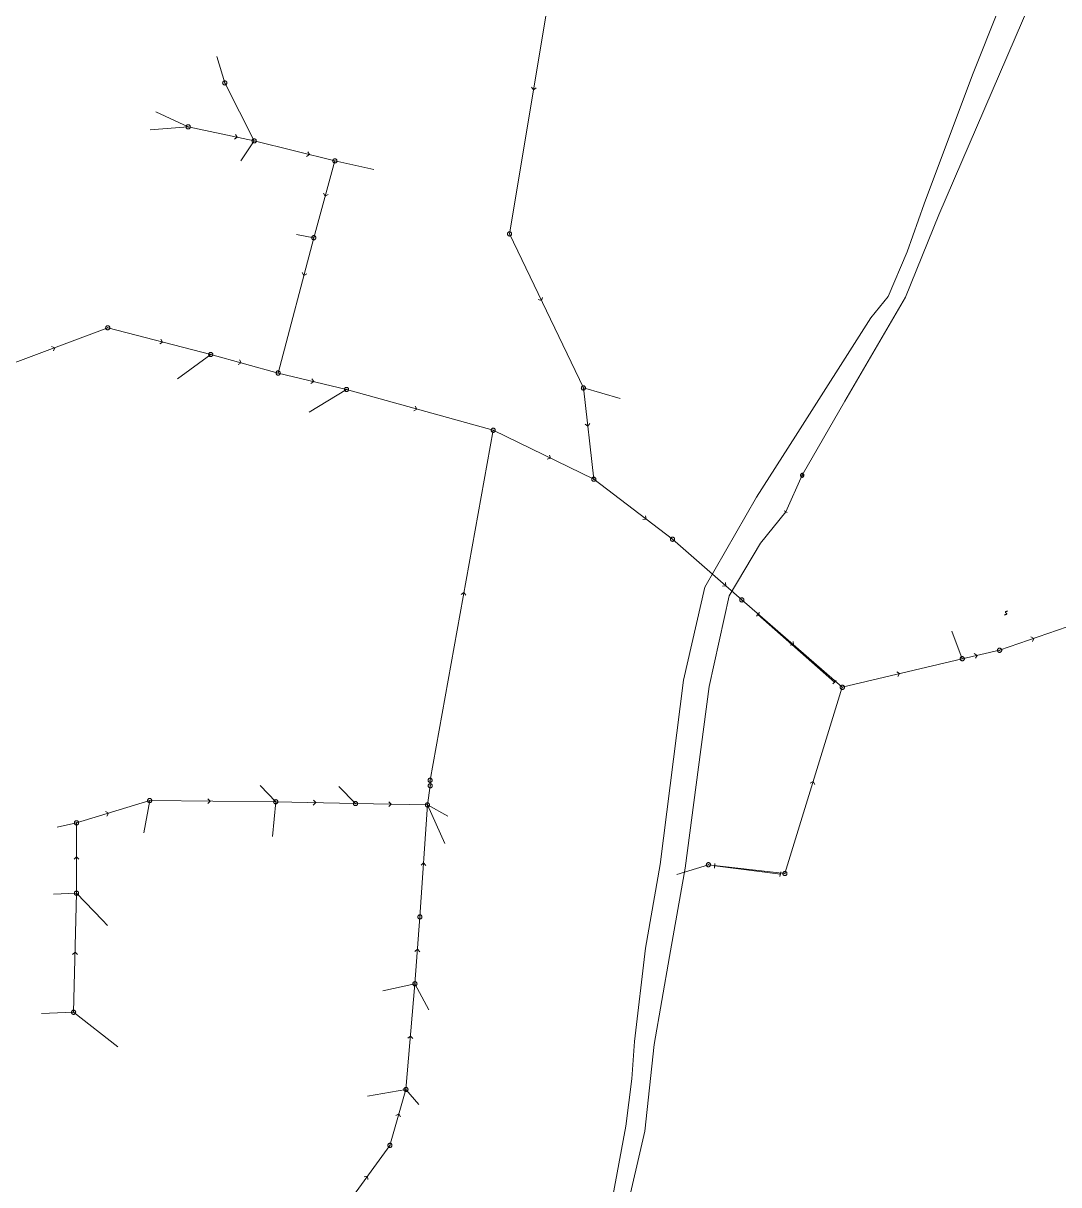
# Model space of a CAD drawing. Header units: metres. Extents: x 25504150 to 25508618, y 6694193 to 6702753.
# Drawn here: x 25507359.3 to 25507587.8, y 6700040.9 to 6700297.2 of the extents above; entities that cross this region are included whole.
import ezdxf

# ---------------------------------------------------------------- set-up
doc = ezdxf.new("R2010")
doc.units = ezdxf.units.M
for name, pattern in [('Paineviemariputket', [0]), ('Paineviemarivarusteet', [0]), ('Psewer_node', [0]), ('Sewer_node', [0]), ('Viemariputket', [0]), ('Viemarivarusteet', [0])]:
    doc.linetypes.add(name, pattern=pattern)
for name, color, linetype, lineweight in [('Paineviemariputket', 7, 'Paineviemariputket', 0), ('Paineviemarivarusteet', 7, 'Paineviemarivarusteet', 0), ('Psewer_node', 7, 'Psewer_node', 0), ('Sewer_node', 7, 'Sewer_node', 0), ('Viemariputket', 7, 'Viemariputket', 0), ('Viemarivarusteet', 7, 'Viemarivarusteet', 0)]:
    doc.layers.add(name, color=color, linetype=linetype, lineweight=lineweight)

msp = doc.modelspace()

# ---------------------------------------------------------------- linework, layer by layer
at = {"layer": 'Paineviemariputket', "color": 1, "linetype": 'Continuous', "lineweight": 15}
msp.add_line((25507531.18, 6700197.47), (25507527.52, 6700189.43), dxfattribs=at)
for points in [[(25507710.99, 6700550.56, 37.44), (25507703.02, 6700540.46, 0), (25507689.77, 6700523.68, 0), (25507649.08, 6700466.52, 0), (25507625.22, 6700426.41, 0), (25507619.15, 6700400.33, 0), (25507606.24, 6700365.66, 0), (25507590.1, 6700334.23, 0), (25507580.82, 6700316.13, 0), (25507568.72, 6700285.81, 0), (25507558.11, 6700257.34, 0), (25507554.32, 6700246.77, 0), (25507550.17, 6700236.91, 0), (25507548.26, 6700234.57, 0), (25507546.34, 6700232.23, 0), (25507529.71, 6700206.07, 40.26)], [(25507586.48, 6700313.35, 0), (25507561.35, 6700254.96, 0), (25507553.95, 6700236.76, 0), (25507540.56, 6700213.8, 0), (25507531.18, 6700197.47, 0)], [(25507395.06, 6699953.69, 52.27), (25507414.95, 6699960.71, 0), (25507433.3, 6699968.37, 0), (25507449.44, 6699976.45, 0.32), (25507462.05, 6699988.36, 0.32), (25507479.06, 6700010.3, 0), (25507483.36, 6700019.2, 0), (25507488.78, 6700035.26, 0), (25507492.28, 6700053.85, 0), (25507493.59, 6700064.34, 0), (25507494.17, 6700072.51, 0), (25507496.57, 6700093.15, 0), (25507499.8, 6700111.58, 0), (25507504.94, 6700152.3, 0), (25507509.7, 6700172.82, 0), (25507521.06, 6700192.64, 0), (25507529.71, 6700206.07, 40.26)], [(25507395.58, 6699950.65, 47.49), (25507415.58, 6699957.96, 0), (25507434.49, 6699965.93, 0), (25507450.59, 6699973.75, 0), (25507463.98, 6699986.32, 50.5), (25507463.98, 6699986.32, 0), (25507481.38, 6700008.44, 0), (25507486.55, 6700017.69, 0), (25507492.14, 6700034.26, 0), (25507496.47, 6700052.74, 0), (25507498.53, 6700071.91, 0), (25507501.91, 6700091.27, 0), (25507505.33, 6700110.82, 0), (25507508.29, 6700133.05, 0), (25507510.62, 6700150.89, 0), (25507515.07, 6700170.86, 0), (25507522, 6700182.51, 0), (25507527.52, 6700189.43, 0)]]:
    msp.add_polyline3d(points, dxfattribs=at)
at = {"layer": 'Paineviemarivarusteet', "color": 1}
msp.add_point((25507527.52, 6700189.43), dxfattribs=at)
at = {"layer": 'Psewer_node', "color": 18, "linetype": 'Continuous', "true_color": 0x4c0000}
msp.add_line((25507527.2, 6700189.62), (25507527.84, 6700189.25), dxfattribs=at)
at = {"layer": 'Sewer_node', "color": 46, "linetype": 'Continuous', "true_color": 0x7f5f00}
for p, q in [((25507521.73, 6700167.17, 40.35), (25507521.05, 6700166.41, 40.35)), ((25507538.68, 6700152.17, 40.15), (25507537.95, 6700151.46, 40.15)), ((25507511.92, 6700111.82, 41.02), (25507511.78, 6700110.81, 41.02)), ((25507526.44, 6700109.97, 40.49), (25507526.26, 6700108.97, 40.49))]:
    msp.add_line(p, q, dxfattribs=at)
at = {"layer": 'Sewer_node', "color": 46, "linetype": 'Continuous', "true_color": 0x7f5f00, "flags": 128}
for points, elevation in [([(25507404.18, 6700284.04), (25507404.17, 6700284.11), (25507404.16, 6700284.18), (25507404.13, 6700284.25), (25507404.09, 6700284.31), (25507404.05, 6700284.37), (25507403.99, 6700284.41), (25507403.93, 6700284.45), (25507403.86, 6700284.48), (25507403.79, 6700284.49), (25507403.72, 6700284.5), (25507403.65, 6700284.49), (25507403.58, 6700284.48), (25507403.51, 6700284.45), (25507403.45, 6700284.41), (25507403.39, 6700284.37), (25507403.35, 6700284.31), (25507403.31, 6700284.25), (25507403.28, 6700284.18), (25507403.27, 6700284.11), (25507403.26, 6700284.04), (25507403.27, 6700283.97), (25507403.28, 6700283.9), (25507403.31, 6700283.83), (25507403.35, 6700283.77), (25507403.39, 6700283.71), (25507403.45, 6700283.67), (25507403.51, 6700283.63), (25507403.58, 6700283.6), (25507403.65, 6700283.59), (25507403.72, 6700283.58), (25507403.79, 6700283.59), (25507403.86, 6700283.6), (25507403.93, 6700283.63), (25507403.99, 6700283.67), (25507404.05, 6700283.71), (25507404.09, 6700283.77), (25507404.13, 6700283.83), (25507404.16, 6700283.9), (25507404.17, 6700283.97)], 49.59), ([(25507396.14, 6700274.35), (25507396.13, 6700274.42), (25507396.12, 6700274.5), (25507396.09, 6700274.56), (25507396.05, 6700274.63), (25507396, 6700274.68), (25507395.95, 6700274.73), (25507395.88, 6700274.77), (25507395.82, 6700274.8), (25507395.74, 6700274.81), (25507395.67, 6700274.82), (25507395.6, 6700274.81), (25507395.52, 6700274.8), (25507395.46, 6700274.77), (25507395.39, 6700274.73), (25507395.34, 6700274.68), (25507395.29, 6700274.63), (25507395.25, 6700274.56), (25507395.22, 6700274.5), (25507395.21, 6700274.42), (25507395.2, 6700274.35), (25507395.21, 6700274.28), (25507395.22, 6700274.2), (25507395.25, 6700274.14), (25507395.29, 6700274.07), (25507395.34, 6700274.02), (25507395.39, 6700273.97), (25507395.46, 6700273.93), (25507395.52, 6700273.9), (25507395.6, 6700273.89), (25507395.67, 6700273.88), (25507395.74, 6700273.89), (25507395.82, 6700273.9), (25507395.88, 6700273.93), (25507395.95, 6700273.97), (25507396, 6700274.02), (25507396.05, 6700274.07), (25507396.09, 6700274.14), (25507396.12, 6700274.2), (25507396.13, 6700274.28)], 49.34), ([(25507410.68, 6700271.25), (25507410.67, 6700271.32), (25507410.66, 6700271.39), (25507410.63, 6700271.46), (25507410.59, 6700271.52), (25507410.55, 6700271.58), (25507410.49, 6700271.62), (25507410.43, 6700271.66), (25507410.36, 6700271.69), (25507410.29, 6700271.7), (25507410.22, 6700271.71), (25507410.15, 6700271.7), (25507410.08, 6700271.69), (25507410.01, 6700271.66), (25507409.95, 6700271.62), (25507409.89, 6700271.58), (25507409.85, 6700271.52), (25507409.81, 6700271.46), (25507409.78, 6700271.39), (25507409.77, 6700271.32), (25507409.76, 6700271.25), (25507409.77, 6700271.18), (25507409.78, 6700271.11), (25507409.81, 6700271.04), (25507409.85, 6700270.98), (25507409.89, 6700270.92), (25507409.95, 6700270.88), (25507410.01, 6700270.84), (25507410.08, 6700270.81), (25507410.15, 6700270.8), (25507410.22, 6700270.79), (25507410.29, 6700270.8), (25507410.36, 6700270.81), (25507410.43, 6700270.84), (25507410.49, 6700270.88), (25507410.55, 6700270.92), (25507410.59, 6700270.98), (25507410.63, 6700271.04), (25507410.66, 6700271.11), (25507410.67, 6700271.18)], 49.11), ([(25507428.49, 6700266.84), (25507428.48, 6700266.91), (25507428.47, 6700266.98), (25507428.44, 6700267.05), (25507428.4, 6700267.11), (25507428.36, 6700267.17), (25507428.3, 6700267.21), (25507428.24, 6700267.25), (25507428.17, 6700267.28), (25507428.1, 6700267.29), (25507428.03, 6700267.3), (25507427.96, 6700267.29), (25507427.89, 6700267.28), (25507427.82, 6700267.25), (25507427.76, 6700267.21), (25507427.7, 6700267.17), (25507427.66, 6700267.11), (25507427.62, 6700267.05), (25507427.59, 6700266.98), (25507427.58, 6700266.91), (25507427.57, 6700266.84), (25507427.58, 6700266.77), (25507427.59, 6700266.7), (25507427.62, 6700266.63), (25507427.66, 6700266.57), (25507427.7, 6700266.51), (25507427.76, 6700266.47), (25507427.82, 6700266.43), (25507427.89, 6700266.4), (25507427.96, 6700266.39), (25507428.03, 6700266.38), (25507428.1, 6700266.39), (25507428.17, 6700266.4), (25507428.24, 6700266.43), (25507428.3, 6700266.47), (25507428.36, 6700266.51), (25507428.4, 6700266.57), (25507428.44, 6700266.63), (25507428.47, 6700266.7), (25507428.48, 6700266.77)], 48.89), ([(25507467.04, 6700250.72), (25507467.03, 6700250.79), (25507467.02, 6700250.86), (25507466.99, 6700250.93), (25507466.95, 6700250.99), (25507466.91, 6700251.05), (25507466.85, 6700251.09), (25507466.79, 6700251.13), (25507466.72, 6700251.16), (25507466.65, 6700251.17), (25507466.58, 6700251.18), (25507466.51, 6700251.17), (25507466.44, 6700251.16), (25507466.37, 6700251.13), (25507466.31, 6700251.09), (25507466.25, 6700251.05), (25507466.21, 6700250.99), (25507466.17, 6700250.93), (25507466.14, 6700250.86), (25507466.13, 6700250.79), (25507466.12, 6700250.72), (25507466.13, 6700250.65), (25507466.14, 6700250.58), (25507466.17, 6700250.51), (25507466.21, 6700250.45), (25507466.25, 6700250.39), (25507466.31, 6700250.35), (25507466.37, 6700250.31), (25507466.44, 6700250.28), (25507466.51, 6700250.27), (25507466.58, 6700250.26), (25507466.65, 6700250.27), (25507466.72, 6700250.28), (25507466.79, 6700250.31), (25507466.85, 6700250.35), (25507466.91, 6700250.39), (25507466.95, 6700250.45), (25507466.99, 6700250.51), (25507467.02, 6700250.58), (25507467.03, 6700250.65)], 100), ([(25507423.84, 6700249.89), (25507423.83, 6700249.96), (25507423.82, 6700250.03), (25507423.79, 6700250.1), (25507423.75, 6700250.16), (25507423.71, 6700250.22), (25507423.65, 6700250.26), (25507423.59, 6700250.3), (25507423.52, 6700250.33), (25507423.45, 6700250.34), (25507423.38, 6700250.35), (25507423.31, 6700250.34), (25507423.24, 6700250.33), (25507423.17, 6700250.3), (25507423.11, 6700250.26), (25507423.05, 6700250.22), (25507423.01, 6700250.16), (25507422.97, 6700250.1), (25507422.94, 6700250.03), (25507422.93, 6700249.96), (25507422.92, 6700249.89), (25507422.93, 6700249.82), (25507422.94, 6700249.75), (25507422.97, 6700249.68), (25507423.01, 6700249.62), (25507423.05, 6700249.56), (25507423.11, 6700249.52), (25507423.17, 6700249.48), (25507423.24, 6700249.45), (25507423.31, 6700249.44), (25507423.38, 6700249.43), (25507423.45, 6700249.44), (25507423.52, 6700249.45), (25507423.59, 6700249.48), (25507423.65, 6700249.52), (25507423.71, 6700249.56), (25507423.75, 6700249.62), (25507423.79, 6700249.68), (25507423.82, 6700249.75), (25507423.83, 6700249.82)], 48.56), ([(25507378.36, 6700230.01), (25507378.35, 6700230.08), (25507378.34, 6700230.15), (25507378.31, 6700230.22), (25507378.27, 6700230.28), (25507378.23, 6700230.34), (25507378.17, 6700230.38), (25507378.11, 6700230.42), (25507378.04, 6700230.45), (25507377.97, 6700230.46), (25507377.9, 6700230.47), (25507377.83, 6700230.46), (25507377.76, 6700230.45), (25507377.69, 6700230.42), (25507377.63, 6700230.38), (25507377.57, 6700230.34), (25507377.53, 6700230.28), (25507377.49, 6700230.22), (25507377.46, 6700230.15), (25507377.45, 6700230.08), (25507377.44, 6700230.01), (25507377.45, 6700229.94), (25507377.46, 6700229.87), (25507377.49, 6700229.8), (25507377.53, 6700229.74), (25507377.57, 6700229.68), (25507377.63, 6700229.64), (25507377.69, 6700229.6), (25507377.76, 6700229.57), (25507377.83, 6700229.56), (25507377.9, 6700229.55), (25507377.97, 6700229.56), (25507378.04, 6700229.57), (25507378.11, 6700229.6), (25507378.17, 6700229.64), (25507378.23, 6700229.68), (25507378.27, 6700229.74), (25507378.31, 6700229.8), (25507378.34, 6700229.87), (25507378.35, 6700229.94)], 100), ([(25507401.09, 6700224.12), (25507401.08, 6700224.19), (25507401.07, 6700224.26), (25507401.04, 6700224.33), (25507401, 6700224.39), (25507400.96, 6700224.45), (25507400.9, 6700224.49), (25507400.84, 6700224.53), (25507400.77, 6700224.56), (25507400.7, 6700224.57), (25507400.63, 6700224.58), (25507400.56, 6700224.57), (25507400.49, 6700224.56), (25507400.42, 6700224.53), (25507400.36, 6700224.49), (25507400.3, 6700224.45), (25507400.26, 6700224.39), (25507400.22, 6700224.33), (25507400.19, 6700224.26), (25507400.18, 6700224.19), (25507400.17, 6700224.12), (25507400.18, 6700224.05), (25507400.19, 6700223.98), (25507400.22, 6700223.91), (25507400.26, 6700223.85), (25507400.3, 6700223.79), (25507400.36, 6700223.75), (25507400.42, 6700223.71), (25507400.49, 6700223.68), (25507400.56, 6700223.67), (25507400.63, 6700223.66), (25507400.7, 6700223.67), (25507400.77, 6700223.68), (25507400.84, 6700223.71), (25507400.9, 6700223.75), (25507400.96, 6700223.79), (25507401, 6700223.85), (25507401.04, 6700223.91), (25507401.07, 6700223.98), (25507401.08, 6700224.05)], 100), ([(25507415.98, 6700220.03), (25507415.97, 6700220.1), (25507415.96, 6700220.18), (25507415.93, 6700220.24), (25507415.89, 6700220.31), (25507415.84, 6700220.36), (25507415.79, 6700220.41), (25507415.72, 6700220.45), (25507415.66, 6700220.48), (25507415.58, 6700220.49), (25507415.51, 6700220.5), (25507415.44, 6700220.49), (25507415.36, 6700220.48), (25507415.3, 6700220.45), (25507415.23, 6700220.41), (25507415.18, 6700220.36), (25507415.13, 6700220.31), (25507415.09, 6700220.24), (25507415.06, 6700220.18), (25507415.05, 6700220.1), (25507415.04, 6700220.03), (25507415.05, 6700219.96), (25507415.06, 6700219.88), (25507415.09, 6700219.82), (25507415.13, 6700219.75), (25507415.18, 6700219.7), (25507415.23, 6700219.65), (25507415.3, 6700219.61), (25507415.36, 6700219.58), (25507415.44, 6700219.57), (25507415.51, 6700219.56), (25507415.58, 6700219.57), (25507415.66, 6700219.58), (25507415.72, 6700219.61), (25507415.79, 6700219.65), (25507415.84, 6700219.7), (25507415.89, 6700219.75), (25507415.93, 6700219.82), (25507415.96, 6700219.88), (25507415.97, 6700219.96)], 100), ([(25507431.07, 6700216.41), (25507431.06, 6700216.48), (25507431.05, 6700216.55), (25507431.02, 6700216.62), (25507430.98, 6700216.68), (25507430.94, 6700216.74), (25507430.88, 6700216.78), (25507430.82, 6700216.82), (25507430.75, 6700216.85), (25507430.68, 6700216.86), (25507430.61, 6700216.87), (25507430.54, 6700216.86), (25507430.47, 6700216.85), (25507430.4, 6700216.82), (25507430.34, 6700216.78), (25507430.28, 6700216.74), (25507430.24, 6700216.68), (25507430.2, 6700216.62), (25507430.17, 6700216.55), (25507430.16, 6700216.48), (25507430.15, 6700216.41), (25507430.16, 6700216.34), (25507430.17, 6700216.27), (25507430.2, 6700216.2), (25507430.24, 6700216.14), (25507430.28, 6700216.08), (25507430.34, 6700216.04), (25507430.4, 6700216), (25507430.47, 6700215.97), (25507430.54, 6700215.96), (25507430.61, 6700215.95), (25507430.68, 6700215.96), (25507430.75, 6700215.97), (25507430.82, 6700216), (25507430.88, 6700216.04), (25507430.94, 6700216.08), (25507430.98, 6700216.14), (25507431.02, 6700216.2), (25507431.05, 6700216.27), (25507431.06, 6700216.34)], 100), ([(25507483.34, 6700216.73), (25507483.33, 6700216.8), (25507483.32, 6700216.87), (25507483.29, 6700216.94), (25507483.25, 6700217), (25507483.21, 6700217.06), (25507483.15, 6700217.1), (25507483.09, 6700217.14), (25507483.02, 6700217.17), (25507482.95, 6700217.18), (25507482.88, 6700217.19), (25507482.81, 6700217.18), (25507482.74, 6700217.17), (25507482.67, 6700217.14), (25507482.61, 6700217.1), (25507482.55, 6700217.06), (25507482.51, 6700217), (25507482.47, 6700216.94), (25507482.44, 6700216.87), (25507482.43, 6700216.8), (25507482.42, 6700216.73), (25507482.43, 6700216.66), (25507482.44, 6700216.59), (25507482.47, 6700216.52), (25507482.51, 6700216.46), (25507482.55, 6700216.4), (25507482.61, 6700216.36), (25507482.67, 6700216.32), (25507482.74, 6700216.29), (25507482.81, 6700216.28), (25507482.88, 6700216.27), (25507482.95, 6700216.28), (25507483.02, 6700216.29), (25507483.09, 6700216.32), (25507483.15, 6700216.36), (25507483.21, 6700216.4), (25507483.25, 6700216.46), (25507483.29, 6700216.52), (25507483.32, 6700216.59), (25507483.33, 6700216.66)], 46.27), ([(25507463.44, 6700207.39), (25507463.43, 6700207.46), (25507463.42, 6700207.53), (25507463.39, 6700207.6), (25507463.35, 6700207.66), (25507463.31, 6700207.72), (25507463.25, 6700207.76), (25507463.19, 6700207.8), (25507463.12, 6700207.83), (25507463.05, 6700207.84), (25507462.98, 6700207.85), (25507462.91, 6700207.84), (25507462.84, 6700207.83), (25507462.77, 6700207.8), (25507462.71, 6700207.76), (25507462.65, 6700207.72), (25507462.61, 6700207.66), (25507462.57, 6700207.6), (25507462.54, 6700207.53), (25507462.53, 6700207.46), (25507462.52, 6700207.39), (25507462.53, 6700207.32), (25507462.54, 6700207.25), (25507462.57, 6700207.18), (25507462.61, 6700207.12), (25507462.65, 6700207.06), (25507462.71, 6700207.02), (25507462.77, 6700206.98), (25507462.84, 6700206.95), (25507462.91, 6700206.94), (25507462.98, 6700206.93), (25507463.05, 6700206.94), (25507463.12, 6700206.95), (25507463.19, 6700206.98), (25507463.25, 6700207.02), (25507463.31, 6700207.06), (25507463.35, 6700207.12), (25507463.39, 6700207.18), (25507463.42, 6700207.25), (25507463.43, 6700207.32)], 100), ([(25507485.63, 6700196.6), (25507485.62, 6700196.67), (25507485.61, 6700196.74), (25507485.58, 6700196.81), (25507485.54, 6700196.87), (25507485.5, 6700196.93), (25507485.44, 6700196.97), (25507485.38, 6700197.01), (25507485.31, 6700197.04), (25507485.24, 6700197.05), (25507485.17, 6700197.06), (25507485.1, 6700197.05), (25507485.03, 6700197.04), (25507484.96, 6700197.01), (25507484.9, 6700196.97), (25507484.84, 6700196.93), (25507484.8, 6700196.87), (25507484.76, 6700196.81), (25507484.73, 6700196.74), (25507484.72, 6700196.67), (25507484.71, 6700196.6), (25507484.72, 6700196.53), (25507484.73, 6700196.46), (25507484.76, 6700196.39), (25507484.8, 6700196.33), (25507484.84, 6700196.27), (25507484.9, 6700196.23), (25507484.96, 6700196.19), (25507485.03, 6700196.16), (25507485.1, 6700196.15), (25507485.17, 6700196.14), (25507485.24, 6700196.15), (25507485.31, 6700196.16), (25507485.38, 6700196.19), (25507485.44, 6700196.23), (25507485.5, 6700196.27), (25507485.54, 6700196.33), (25507485.58, 6700196.39), (25507485.61, 6700196.46), (25507485.62, 6700196.53)], 100), ([(25507503.02, 6700183.35), (25507503.01, 6700183.42), (25507503, 6700183.49), (25507502.97, 6700183.56), (25507502.93, 6700183.62), (25507502.89, 6700183.68), (25507502.83, 6700183.72), (25507502.77, 6700183.76), (25507502.7, 6700183.79), (25507502.63, 6700183.8), (25507502.56, 6700183.81), (25507502.49, 6700183.8), (25507502.42, 6700183.79), (25507502.35, 6700183.76), (25507502.29, 6700183.72), (25507502.23, 6700183.68), (25507502.19, 6700183.62), (25507502.15, 6700183.56), (25507502.12, 6700183.49), (25507502.11, 6700183.42), (25507502.1, 6700183.35), (25507502.11, 6700183.28), (25507502.12, 6700183.21), (25507502.15, 6700183.14), (25507502.19, 6700183.08), (25507502.23, 6700183.02), (25507502.29, 6700182.98), (25507502.35, 6700182.94), (25507502.42, 6700182.91), (25507502.49, 6700182.9), (25507502.56, 6700182.89), (25507502.63, 6700182.9), (25507502.7, 6700182.91), (25507502.77, 6700182.94), (25507502.83, 6700182.98), (25507502.89, 6700183.02), (25507502.93, 6700183.08), (25507502.97, 6700183.14), (25507503, 6700183.21), (25507503.01, 6700183.28)], 100), ([(25507518.3, 6700169.97), (25507518.29, 6700170.04), (25507518.28, 6700170.11), (25507518.25, 6700170.18), (25507518.21, 6700170.24), (25507518.17, 6700170.3), (25507518.11, 6700170.34), (25507518.05, 6700170.38), (25507517.98, 6700170.41), (25507517.91, 6700170.42), (25507517.84, 6700170.43), (25507517.77, 6700170.42), (25507517.7, 6700170.41), (25507517.63, 6700170.38), (25507517.57, 6700170.34), (25507517.51, 6700170.3), (25507517.47, 6700170.24), (25507517.43, 6700170.18), (25507517.4, 6700170.11), (25507517.39, 6700170.04), (25507517.38, 6700169.97), (25507517.39, 6700169.9), (25507517.4, 6700169.83), (25507517.43, 6700169.76), (25507517.47, 6700169.7), (25507517.51, 6700169.64), (25507517.57, 6700169.6), (25507517.63, 6700169.56), (25507517.7, 6700169.53), (25507517.77, 6700169.52), (25507517.84, 6700169.51), (25507517.91, 6700169.52), (25507517.98, 6700169.53), (25507518.05, 6700169.56), (25507518.11, 6700169.6), (25507518.17, 6700169.64), (25507518.21, 6700169.7), (25507518.25, 6700169.76), (25507518.28, 6700169.83), (25507518.29, 6700169.9)], 100), ([(25507575.2, 6700158.86), (25507575.19, 6700158.93), (25507575.18, 6700159.01), (25507575.15, 6700159.07), (25507575.11, 6700159.14), (25507575.06, 6700159.19), (25507575.01, 6700159.24), (25507574.94, 6700159.28), (25507574.88, 6700159.31), (25507574.8, 6700159.32), (25507574.73, 6700159.33), (25507574.66, 6700159.32), (25507574.58, 6700159.31), (25507574.52, 6700159.28), (25507574.45, 6700159.24), (25507574.4, 6700159.19), (25507574.35, 6700159.14), (25507574.31, 6700159.07), (25507574.28, 6700159.01), (25507574.27, 6700158.93), (25507574.26, 6700158.86), (25507574.27, 6700158.79), (25507574.28, 6700158.71), (25507574.31, 6700158.65), (25507574.35, 6700158.58), (25507574.4, 6700158.53), (25507574.45, 6700158.48), (25507574.52, 6700158.44), (25507574.58, 6700158.41), (25507574.66, 6700158.4), (25507574.73, 6700158.39), (25507574.8, 6700158.4), (25507574.88, 6700158.41), (25507574.94, 6700158.44), (25507575.01, 6700158.48), (25507575.06, 6700158.53), (25507575.11, 6700158.58), (25507575.15, 6700158.65), (25507575.18, 6700158.71), (25507575.19, 6700158.79)], 100), ([(25507566.96, 6700157), (25507566.95, 6700157.07), (25507566.94, 6700157.14), (25507566.91, 6700157.21), (25507566.87, 6700157.27), (25507566.83, 6700157.33), (25507566.77, 6700157.37), (25507566.71, 6700157.41), (25507566.64, 6700157.44), (25507566.57, 6700157.45), (25507566.5, 6700157.46), (25507566.43, 6700157.45), (25507566.36, 6700157.44), (25507566.29, 6700157.41), (25507566.23, 6700157.37), (25507566.17, 6700157.33), (25507566.13, 6700157.27), (25507566.09, 6700157.21), (25507566.06, 6700157.14), (25507566.05, 6700157.07), (25507566.04, 6700157), (25507566.05, 6700156.93), (25507566.06, 6700156.86), (25507566.09, 6700156.79), (25507566.13, 6700156.73), (25507566.17, 6700156.67), (25507566.23, 6700156.63), (25507566.29, 6700156.59), (25507566.36, 6700156.56), (25507566.43, 6700156.55), (25507566.5, 6700156.54), (25507566.57, 6700156.55), (25507566.64, 6700156.56), (25507566.71, 6700156.59), (25507566.77, 6700156.63), (25507566.83, 6700156.67), (25507566.87, 6700156.73), (25507566.91, 6700156.79), (25507566.94, 6700156.86), (25507566.95, 6700156.93)], 100), ([(25507540.49, 6700150.69), (25507540.48, 6700150.76), (25507540.47, 6700150.84), (25507540.44, 6700150.9), (25507540.4, 6700150.97), (25507540.35, 6700151.02), (25507540.3, 6700151.07), (25507540.23, 6700151.11), (25507540.17, 6700151.14), (25507540.09, 6700151.15), (25507540.02, 6700151.16), (25507539.95, 6700151.15), (25507539.87, 6700151.14), (25507539.81, 6700151.11), (25507539.74, 6700151.07), (25507539.69, 6700151.02), (25507539.64, 6700150.97), (25507539.6, 6700150.9), (25507539.57, 6700150.84), (25507539.56, 6700150.76), (25507539.55, 6700150.69), (25507539.56, 6700150.62), (25507539.57, 6700150.54), (25507539.6, 6700150.48), (25507539.64, 6700150.41), (25507539.69, 6700150.36), (25507539.74, 6700150.31), (25507539.81, 6700150.27), (25507539.87, 6700150.24), (25507539.95, 6700150.23), (25507540.02, 6700150.22), (25507540.09, 6700150.23), (25507540.17, 6700150.24), (25507540.23, 6700150.27), (25507540.3, 6700150.31), (25507540.35, 6700150.36), (25507540.4, 6700150.41), (25507540.44, 6700150.48), (25507540.47, 6700150.54), (25507540.48, 6700150.62)], 100), ([(25507449.51, 6700130.17), (25507449.5, 6700130.24), (25507449.49, 6700130.31), (25507449.46, 6700130.38), (25507449.42, 6700130.44), (25507449.38, 6700130.5), (25507449.32, 6700130.54), (25507449.26, 6700130.58), (25507449.19, 6700130.61), (25507449.12, 6700130.62), (25507449.05, 6700130.63), (25507448.98, 6700130.62), (25507448.91, 6700130.61), (25507448.84, 6700130.58), (25507448.78, 6700130.54), (25507448.72, 6700130.5), (25507448.68, 6700130.44), (25507448.64, 6700130.38), (25507448.61, 6700130.31), (25507448.6, 6700130.24), (25507448.59, 6700130.17), (25507448.6, 6700130.1), (25507448.61, 6700130.03), (25507448.64, 6700129.96), (25507448.68, 6700129.9), (25507448.72, 6700129.84), (25507448.78, 6700129.8), (25507448.84, 6700129.76), (25507448.91, 6700129.73), (25507448.98, 6700129.72), (25507449.05, 6700129.71), (25507449.12, 6700129.72), (25507449.19, 6700129.73), (25507449.26, 6700129.76), (25507449.32, 6700129.8), (25507449.38, 6700129.84), (25507449.42, 6700129.9), (25507449.46, 6700129.96), (25507449.49, 6700130.03), (25507449.5, 6700130.1)], 100), ([(25507449.54, 6700128.97), (25507449.53, 6700129.04), (25507449.52, 6700129.11), (25507449.49, 6700129.18), (25507449.45, 6700129.24), (25507449.41, 6700129.3), (25507449.35, 6700129.34), (25507449.29, 6700129.38), (25507449.22, 6700129.41), (25507449.15, 6700129.42), (25507449.08, 6700129.43), (25507449.01, 6700129.42), (25507448.94, 6700129.41), (25507448.87, 6700129.38), (25507448.81, 6700129.34), (25507448.75, 6700129.3), (25507448.71, 6700129.24), (25507448.67, 6700129.18), (25507448.64, 6700129.11), (25507448.63, 6700129.04), (25507448.62, 6700128.97), (25507448.63, 6700128.9), (25507448.64, 6700128.83), (25507448.67, 6700128.76), (25507448.71, 6700128.7), (25507448.75, 6700128.64), (25507448.81, 6700128.6), (25507448.87, 6700128.56), (25507448.94, 6700128.53), (25507449.01, 6700128.52), (25507449.08, 6700128.51), (25507449.15, 6700128.52), (25507449.22, 6700128.53), (25507449.29, 6700128.56), (25507449.35, 6700128.6), (25507449.41, 6700128.64), (25507449.45, 6700128.7), (25507449.49, 6700128.76), (25507449.52, 6700128.83), (25507449.53, 6700128.9)], 100), ([(25507387.62, 6700125.71), (25507387.61, 6700125.78), (25507387.6, 6700125.85), (25507387.57, 6700125.92), (25507387.53, 6700125.98), (25507387.49, 6700126.04), (25507387.43, 6700126.08), (25507387.37, 6700126.12), (25507387.3, 6700126.15), (25507387.23, 6700126.16), (25507387.16, 6700126.17), (25507387.09, 6700126.16), (25507387.02, 6700126.15), (25507386.95, 6700126.12), (25507386.89, 6700126.08), (25507386.83, 6700126.04), (25507386.79, 6700125.98), (25507386.75, 6700125.92), (25507386.72, 6700125.85), (25507386.71, 6700125.78), (25507386.7, 6700125.71), (25507386.71, 6700125.64), (25507386.72, 6700125.57), (25507386.75, 6700125.5), (25507386.79, 6700125.44), (25507386.83, 6700125.38), (25507386.89, 6700125.34), (25507386.95, 6700125.3), (25507387.02, 6700125.27), (25507387.09, 6700125.26), (25507387.16, 6700125.25), (25507387.23, 6700125.26), (25507387.3, 6700125.27), (25507387.37, 6700125.3), (25507387.43, 6700125.34), (25507387.49, 6700125.38), (25507387.53, 6700125.44), (25507387.57, 6700125.5), (25507387.6, 6700125.57), (25507387.61, 6700125.64)], 100), ([(25507415.44, 6700125.44), (25507415.43, 6700125.51), (25507415.42, 6700125.58), (25507415.39, 6700125.65), (25507415.35, 6700125.71), (25507415.31, 6700125.77), (25507415.25, 6700125.81), (25507415.19, 6700125.85), (25507415.12, 6700125.88), (25507415.05, 6700125.89), (25507414.98, 6700125.9), (25507414.91, 6700125.89), (25507414.84, 6700125.88), (25507414.77, 6700125.85), (25507414.71, 6700125.81), (25507414.65, 6700125.77), (25507414.61, 6700125.71), (25507414.57, 6700125.65), (25507414.54, 6700125.58), (25507414.53, 6700125.51), (25507414.52, 6700125.44), (25507414.53, 6700125.37), (25507414.54, 6700125.3), (25507414.57, 6700125.23), (25507414.61, 6700125.17), (25507414.65, 6700125.11), (25507414.71, 6700125.07), (25507414.77, 6700125.03), (25507414.84, 6700125), (25507414.91, 6700124.99), (25507414.98, 6700124.98), (25507415.05, 6700124.99), (25507415.12, 6700125), (25507415.19, 6700125.03), (25507415.25, 6700125.07), (25507415.31, 6700125.11), (25507415.35, 6700125.17), (25507415.39, 6700125.23), (25507415.42, 6700125.3), (25507415.43, 6700125.37)], 100), ([(25507433.04, 6700125.04), (25507433.03, 6700125.11), (25507433.02, 6700125.18), (25507432.99, 6700125.25), (25507432.95, 6700125.31), (25507432.91, 6700125.37), (25507432.85, 6700125.41), (25507432.79, 6700125.45), (25507432.72, 6700125.48), (25507432.65, 6700125.49), (25507432.58, 6700125.5), (25507432.51, 6700125.49), (25507432.44, 6700125.48), (25507432.37, 6700125.45), (25507432.31, 6700125.41), (25507432.25, 6700125.37), (25507432.21, 6700125.31), (25507432.17, 6700125.25), (25507432.14, 6700125.18), (25507432.13, 6700125.11), (25507432.12, 6700125.04), (25507432.13, 6700124.97), (25507432.14, 6700124.9), (25507432.17, 6700124.83), (25507432.21, 6700124.77), (25507432.25, 6700124.71), (25507432.31, 6700124.67), (25507432.37, 6700124.63), (25507432.44, 6700124.6), (25507432.51, 6700124.59), (25507432.58, 6700124.58), (25507432.65, 6700124.59), (25507432.72, 6700124.6), (25507432.79, 6700124.63), (25507432.85, 6700124.67), (25507432.91, 6700124.71), (25507432.95, 6700124.77), (25507432.99, 6700124.83), (25507433.02, 6700124.9), (25507433.03, 6700124.97)], 100), ([(25507448.92, 6700124.73), (25507448.91, 6700124.8), (25507448.9, 6700124.87), (25507448.87, 6700124.94), (25507448.83, 6700125), (25507448.79, 6700125.06), (25507448.73, 6700125.1), (25507448.67, 6700125.14), (25507448.6, 6700125.17), (25507448.53, 6700125.18), (25507448.46, 6700125.19), (25507448.39, 6700125.18), (25507448.32, 6700125.17), (25507448.25, 6700125.14), (25507448.19, 6700125.1), (25507448.13, 6700125.06), (25507448.09, 6700125), (25507448.05, 6700124.94), (25507448.02, 6700124.87), (25507448.01, 6700124.8), (25507448, 6700124.73), (25507448.01, 6700124.66), (25507448.02, 6700124.59), (25507448.05, 6700124.52), (25507448.09, 6700124.46), (25507448.13, 6700124.4), (25507448.19, 6700124.36), (25507448.25, 6700124.32), (25507448.32, 6700124.29), (25507448.39, 6700124.28), (25507448.46, 6700124.27), (25507448.53, 6700124.28), (25507448.6, 6700124.29), (25507448.67, 6700124.32), (25507448.73, 6700124.36), (25507448.79, 6700124.4), (25507448.83, 6700124.46), (25507448.87, 6700124.52), (25507448.9, 6700124.59), (25507448.91, 6700124.66)], 100), ([(25507371.48, 6700120.79), (25507371.47, 6700120.86), (25507371.46, 6700120.94), (25507371.43, 6700121), (25507371.39, 6700121.07), (25507371.34, 6700121.12), (25507371.29, 6700121.17), (25507371.22, 6700121.21), (25507371.16, 6700121.24), (25507371.08, 6700121.25), (25507371.01, 6700121.26), (25507370.94, 6700121.25), (25507370.86, 6700121.24), (25507370.8, 6700121.21), (25507370.73, 6700121.17), (25507370.68, 6700121.12), (25507370.63, 6700121.07), (25507370.59, 6700121), (25507370.56, 6700120.94), (25507370.55, 6700120.86), (25507370.54, 6700120.79), (25507370.55, 6700120.72), (25507370.56, 6700120.64), (25507370.59, 6700120.58), (25507370.63, 6700120.51), (25507370.68, 6700120.46), (25507370.73, 6700120.41), (25507370.8, 6700120.37), (25507370.86, 6700120.34), (25507370.94, 6700120.33), (25507371.01, 6700120.32), (25507371.08, 6700120.33), (25507371.16, 6700120.34), (25507371.22, 6700120.37), (25507371.29, 6700120.41), (25507371.34, 6700120.46), (25507371.39, 6700120.51), (25507371.43, 6700120.58), (25507371.46, 6700120.64), (25507371.47, 6700120.72)], 100), ([(25507510.92, 6700111.55), (25507510.91, 6700111.62), (25507510.9, 6700111.69), (25507510.87, 6700111.76), (25507510.83, 6700111.82), (25507510.79, 6700111.88), (25507510.73, 6700111.92), (25507510.67, 6700111.96), (25507510.6, 6700111.99), (25507510.53, 6700112), (25507510.46, 6700112.01), (25507510.39, 6700112), (25507510.32, 6700111.99), (25507510.25, 6700111.96), (25507510.19, 6700111.92), (25507510.13, 6700111.88), (25507510.09, 6700111.82), (25507510.05, 6700111.76), (25507510.02, 6700111.69), (25507510.01, 6700111.62), (25507510, 6700111.55), (25507510.01, 6700111.48), (25507510.02, 6700111.41), (25507510.05, 6700111.34), (25507510.09, 6700111.28), (25507510.13, 6700111.22), (25507510.19, 6700111.18), (25507510.25, 6700111.14), (25507510.32, 6700111.11), (25507510.39, 6700111.1), (25507510.46, 6700111.09), (25507510.53, 6700111.1), (25507510.6, 6700111.11), (25507510.67, 6700111.14), (25507510.73, 6700111.18), (25507510.79, 6700111.22), (25507510.83, 6700111.28), (25507510.87, 6700111.34), (25507510.9, 6700111.41), (25507510.91, 6700111.48)], 100), ([(25507527.81, 6700109.6), (25507527.8, 6700109.67), (25507527.79, 6700109.74), (25507527.76, 6700109.81), (25507527.72, 6700109.87), (25507527.68, 6700109.93), (25507527.62, 6700109.97), (25507527.56, 6700110.01), (25507527.49, 6700110.04), (25507527.42, 6700110.05), (25507527.35, 6700110.06), (25507527.28, 6700110.05), (25507527.21, 6700110.04), (25507527.14, 6700110.01), (25507527.08, 6700109.97), (25507527.02, 6700109.93), (25507526.98, 6700109.87), (25507526.94, 6700109.81), (25507526.91, 6700109.74), (25507526.9, 6700109.67), (25507526.89, 6700109.6), (25507526.9, 6700109.53), (25507526.91, 6700109.46), (25507526.94, 6700109.39), (25507526.98, 6700109.33), (25507527.02, 6700109.27), (25507527.08, 6700109.23), (25507527.14, 6700109.19), (25507527.21, 6700109.16), (25507527.28, 6700109.15), (25507527.35, 6700109.14), (25507527.42, 6700109.15), (25507527.49, 6700109.16), (25507527.56, 6700109.19), (25507527.62, 6700109.23), (25507527.68, 6700109.27), (25507527.72, 6700109.33), (25507527.76, 6700109.39), (25507527.79, 6700109.46), (25507527.8, 6700109.53)], 100), ([(25507371.47, 6700105.26), (25507371.46, 6700105.33), (25507371.45, 6700105.4), (25507371.42, 6700105.47), (25507371.38, 6700105.53), (25507371.34, 6700105.59), (25507371.28, 6700105.63), (25507371.22, 6700105.67), (25507371.15, 6700105.7), (25507371.08, 6700105.71), (25507371.01, 6700105.72), (25507370.94, 6700105.71), (25507370.87, 6700105.7), (25507370.8, 6700105.67), (25507370.74, 6700105.63), (25507370.68, 6700105.59), (25507370.64, 6700105.53), (25507370.6, 6700105.47), (25507370.57, 6700105.4), (25507370.56, 6700105.33), (25507370.55, 6700105.26), (25507370.56, 6700105.19), (25507370.57, 6700105.12), (25507370.6, 6700105.05), (25507370.64, 6700104.99), (25507370.68, 6700104.93), (25507370.74, 6700104.89), (25507370.8, 6700104.85), (25507370.87, 6700104.82), (25507370.94, 6700104.81), (25507371.01, 6700104.8), (25507371.08, 6700104.81), (25507371.15, 6700104.82), (25507371.22, 6700104.85), (25507371.28, 6700104.89), (25507371.34, 6700104.93), (25507371.38, 6700104.99), (25507371.42, 6700105.05), (25507371.45, 6700105.12), (25507371.46, 6700105.19)], 100), ([(25507447.26, 6700100.02), (25507447.25, 6700100.09), (25507447.24, 6700100.16), (25507447.21, 6700100.23), (25507447.17, 6700100.29), (25507447.13, 6700100.35), (25507447.07, 6700100.39), (25507447.01, 6700100.43), (25507446.94, 6700100.46), (25507446.87, 6700100.47), (25507446.8, 6700100.48), (25507446.73, 6700100.47), (25507446.66, 6700100.46), (25507446.59, 6700100.43), (25507446.53, 6700100.39), (25507446.47, 6700100.35), (25507446.43, 6700100.29), (25507446.39, 6700100.23), (25507446.36, 6700100.16), (25507446.35, 6700100.09), (25507446.34, 6700100.02), (25507446.35, 6700099.95), (25507446.36, 6700099.88), (25507446.39, 6700099.81), (25507446.43, 6700099.75), (25507446.47, 6700099.69), (25507446.53, 6700099.65), (25507446.59, 6700099.61), (25507446.66, 6700099.58), (25507446.73, 6700099.57), (25507446.8, 6700099.56), (25507446.87, 6700099.57), (25507446.94, 6700099.58), (25507447.01, 6700099.61), (25507447.07, 6700099.65), (25507447.13, 6700099.69), (25507447.17, 6700099.75), (25507447.21, 6700099.81), (25507447.24, 6700099.88), (25507447.25, 6700099.95)], 100), ([(25507446.16, 6700085.29), (25507446.15, 6700085.36), (25507446.14, 6700085.43), (25507446.11, 6700085.5), (25507446.07, 6700085.56), (25507446.03, 6700085.62), (25507445.97, 6700085.66), (25507445.91, 6700085.7), (25507445.84, 6700085.73), (25507445.77, 6700085.74), (25507445.7, 6700085.75), (25507445.63, 6700085.74), (25507445.56, 6700085.73), (25507445.49, 6700085.7), (25507445.43, 6700085.66), (25507445.37, 6700085.62), (25507445.33, 6700085.56), (25507445.29, 6700085.5), (25507445.26, 6700085.43), (25507445.25, 6700085.36), (25507445.24, 6700085.29), (25507445.25, 6700085.22), (25507445.26, 6700085.15), (25507445.29, 6700085.08), (25507445.33, 6700085.02), (25507445.37, 6700084.96), (25507445.43, 6700084.92), (25507445.49, 6700084.88), (25507445.56, 6700084.85), (25507445.63, 6700084.84), (25507445.7, 6700084.83), (25507445.77, 6700084.84), (25507445.84, 6700084.85), (25507445.91, 6700084.88), (25507445.97, 6700084.92), (25507446.03, 6700084.96), (25507446.07, 6700085.02), (25507446.11, 6700085.08), (25507446.14, 6700085.15), (25507446.15, 6700085.22)], 100), ([(25507370.83, 6700078.98), (25507370.82, 6700079.05), (25507370.81, 6700079.12), (25507370.78, 6700079.19), (25507370.74, 6700079.25), (25507370.7, 6700079.31), (25507370.64, 6700079.35), (25507370.58, 6700079.39), (25507370.51, 6700079.42), (25507370.44, 6700079.43), (25507370.37, 6700079.44), (25507370.3, 6700079.43), (25507370.23, 6700079.42), (25507370.16, 6700079.39), (25507370.1, 6700079.35), (25507370.04, 6700079.31), (25507370, 6700079.25), (25507369.96, 6700079.19), (25507369.93, 6700079.12), (25507369.92, 6700079.05), (25507369.91, 6700078.98), (25507369.92, 6700078.91), (25507369.93, 6700078.84), (25507369.96, 6700078.77), (25507370, 6700078.71), (25507370.04, 6700078.65), (25507370.1, 6700078.61), (25507370.16, 6700078.57), (25507370.23, 6700078.54), (25507370.3, 6700078.53), (25507370.37, 6700078.52), (25507370.44, 6700078.53), (25507370.51, 6700078.54), (25507370.58, 6700078.57), (25507370.64, 6700078.61), (25507370.7, 6700078.65), (25507370.74, 6700078.71), (25507370.78, 6700078.77), (25507370.81, 6700078.84), (25507370.82, 6700078.91)], 100), ([(25507444.18, 6700061.95), (25507444.17, 6700062.02), (25507444.16, 6700062.09), (25507444.13, 6700062.16), (25507444.09, 6700062.22), (25507444.05, 6700062.28), (25507443.99, 6700062.32), (25507443.93, 6700062.36), (25507443.86, 6700062.39), (25507443.79, 6700062.4), (25507443.72, 6700062.41), (25507443.65, 6700062.4), (25507443.58, 6700062.39), (25507443.51, 6700062.36), (25507443.45, 6700062.32), (25507443.39, 6700062.28), (25507443.35, 6700062.22), (25507443.31, 6700062.16), (25507443.28, 6700062.09), (25507443.27, 6700062.02), (25507443.26, 6700061.95), (25507443.27, 6700061.88), (25507443.28, 6700061.81), (25507443.31, 6700061.74), (25507443.35, 6700061.68), (25507443.39, 6700061.62), (25507443.45, 6700061.58), (25507443.51, 6700061.54), (25507443.58, 6700061.51), (25507443.65, 6700061.5), (25507443.72, 6700061.49), (25507443.79, 6700061.5), (25507443.86, 6700061.51), (25507443.93, 6700061.54), (25507443.99, 6700061.58), (25507444.05, 6700061.62), (25507444.09, 6700061.68), (25507444.13, 6700061.74), (25507444.16, 6700061.81), (25507444.17, 6700061.88)], 100), ([(25507440.63, 6700049.63), (25507440.62, 6700049.7), (25507440.61, 6700049.77), (25507440.58, 6700049.84), (25507440.54, 6700049.9), (25507440.5, 6700049.96), (25507440.44, 6700050), (25507440.38, 6700050.04), (25507440.31, 6700050.07), (25507440.24, 6700050.08), (25507440.17, 6700050.09), (25507440.1, 6700050.08), (25507440.03, 6700050.07), (25507439.96, 6700050.04), (25507439.9, 6700050), (25507439.84, 6700049.96), (25507439.8, 6700049.9), (25507439.76, 6700049.84), (25507439.73, 6700049.77), (25507439.72, 6700049.7), (25507439.71, 6700049.63), (25507439.72, 6700049.56), (25507439.73, 6700049.49), (25507439.76, 6700049.42), (25507439.8, 6700049.36), (25507439.84, 6700049.3), (25507439.9, 6700049.26), (25507439.96, 6700049.22), (25507440.03, 6700049.19), (25507440.1, 6700049.18), (25507440.17, 6700049.17), (25507440.24, 6700049.18), (25507440.31, 6700049.19), (25507440.38, 6700049.22), (25507440.44, 6700049.26), (25507440.5, 6700049.3), (25507440.54, 6700049.36), (25507440.58, 6700049.42), (25507440.61, 6700049.49), (25507440.62, 6700049.56)], 100)]:
    msp.add_lwpolyline(points, close=True, dxfattribs=dict(at, elevation=elevation))
for points in [[(25507471.44, 6700283.1), (25507471.88, 6700282.49), (25507472.49, 6700282.93)], [(25507405.86, 6700271.63), (25507406.49, 6700272.05), (25507406.09, 6700272.67)], [(25507421.8, 6700267.83), (25507422.43, 6700268.22), (25507422.05, 6700268.86)], [(25507425.52, 6700259.72), (25507425.9, 6700259.08), (25507426.54, 6700259.44)], [(25507420.8, 6700242.21), (25507421.19, 6700241.57), (25507421.83, 6700241.94)], [(25507472.93, 6700236.24), (25507473.64, 6700236), (25507473.89, 6700236.7)], [(25507365.91, 6700224.92), (25507366.21, 6700225.6), (25507365.53, 6700225.91)], [(25507389.38, 6700226.48), (25507390.02, 6700226.87), (25507389.65, 6700227.51)], [(25507406.7, 6700221.89), (25507407.35, 6700222.27), (25507406.98, 6700222.92)], [(25507422.73, 6700217.75), (25507423.36, 6700218.15), (25507422.97, 6700218.78)], [(25507445.49, 6700211.71), (25507446.14, 6700212.09), (25507445.77, 6700212.73)], [(25507483.25, 6700208.75), (25507483.84, 6700208.29), (25507484.3, 6700208.87)], [(25507474.92, 6700200.99), (25507475.63, 6700201.24), (25507475.38, 6700201.94)], [(25507495.97, 6700187.7), (25507496.71, 6700187.81), (25507496.61, 6700188.54)], [(25507456.96, 6700171), (25507456.52, 6700171.61), (25507455.91, 6700171.18)], [(25507513.55, 6700173.01), (25507514.3, 6700173.07), (25507514.25, 6700173.81)], [(25507575.93, 6700166.59), (25507575.91, 6700166.6), (25507575.9, 6700166.61), (25507575.89, 6700166.61), (25507575.88, 6700166.62), (25507575.87, 6700166.63), (25507575.87, 6700166.64), (25507575.86, 6700166.65), (25507575.86, 6700166.66), (25507575.85, 6700166.67), (25507575.85, 6700166.68), (25507575.85, 6700166.69), (25507575.85, 6700166.7), (25507575.85, 6700166.71), (25507575.85, 6700166.72), (25507575.85, 6700166.73), (25507575.86, 6700166.73), (25507575.86, 6700166.74), (25507575.87, 6700166.75), (25507575.87, 6700166.76), (25507575.88, 6700166.77), (25507575.89, 6700166.77), (25507575.89, 6700166.78), (25507575.9, 6700166.78), (25507575.91, 6700166.79), (25507575.92, 6700166.79), (25507575.93, 6700166.79), (25507575.94, 6700166.79), (25507575.95, 6700166.8), (25507575.97, 6700166.8), (25507575.99, 6700166.79)], [(25507576.16, 6700167.1), (25507576.14, 6700167.11), (25507576.13, 6700167.12), (25507576.11, 6700167.13), (25507576.09, 6700167.14), (25507576.08, 6700167.15), (25507576.06, 6700167.16), (25507576.05, 6700167.17), (25507576.04, 6700167.18), (25507576.03, 6700167.2), (25507576.02, 6700167.21), (25507576.01, 6700167.23), (25507576, 6700167.24), (25507576, 6700167.26), (25507576, 6700167.27), (25507576, 6700167.29), (25507576, 6700167.3), (25507576, 6700167.31), (25507576, 6700167.33), (25507576.01, 6700167.34), (25507576.01, 6700167.35), (25507576.02, 6700167.37), (25507576.03, 6700167.38), (25507576.04, 6700167.39), (25507576.06, 6700167.4), (25507576.07, 6700167.4), (25507576.09, 6700167.41), (25507576.1, 6700167.42), (25507576.12, 6700167.42), (25507576.14, 6700167.43), (25507576.15, 6700167.43), (25507576.17, 6700167.43), (25507576.19, 6700167.43), (25507576.21, 6700167.43), (25507576.23, 6700167.42), (25507576.25, 6700167.42), (25507576.27, 6700167.41)], [(25507576.03, 6700166.78), (25507576.06, 6700166.77), (25507576.08, 6700166.77), (25507576.09, 6700166.76), (25507576.11, 6700166.76), (25507576.13, 6700166.76), (25507576.15, 6700166.76), (25507576.17, 6700166.76), (25507576.18, 6700166.77), (25507576.2, 6700166.77), (25507576.21, 6700166.78), (25507576.23, 6700166.79), (25507576.24, 6700166.8), (25507576.25, 6700166.81), (25507576.27, 6700166.82), (25507576.28, 6700166.83), (25507576.28, 6700166.84), (25507576.29, 6700166.85), (25507576.3, 6700166.87), (25507576.3, 6700166.88), (25507576.3, 6700166.9), (25507576.3, 6700166.91), (25507576.3, 6700166.93), (25507576.3, 6700166.95), (25507576.29, 6700166.96), (25507576.29, 6700166.98), (25507576.28, 6700166.99), (25507576.27, 6700167.01), (25507576.26, 6700167.02), (25507576.25, 6700167.04), (25507576.24, 6700167.05), (25507576.23, 6700167.06), (25507576.21, 6700167.07), (25507576.19, 6700167.08), (25507576.18, 6700167.09), (25507576.16, 6700167.1)], [(25507576.36, 6700167.4), (25507576.38, 6700167.41), (25507576.39, 6700167.41), (25507576.4, 6700167.42), (25507576.41, 6700167.42), (25507576.41, 6700167.43), (25507576.42, 6700167.43), (25507576.42, 6700167.44), (25507576.43, 6700167.45), (25507576.43, 6700167.46), (25507576.43, 6700167.47), (25507576.43, 6700167.47), (25507576.43, 6700167.48), (25507576.43, 6700167.49), (25507576.43, 6700167.5), (25507576.43, 6700167.51), (25507576.43, 6700167.52), (25507576.42, 6700167.53), (25507576.41, 6700167.54), (25507576.41, 6700167.55), (25507576.4, 6700167.55), (25507576.39, 6700167.56), (25507576.38, 6700167.57), (25507576.38, 6700167.58), (25507576.37, 6700167.58), (25507576.35, 6700167.59)], [(25507582, 6700160.81), (25507582.32, 6700161.49), (25507581.65, 6700161.82)], [(25507528.49, 6700160), (25507529.23, 6700160.06), (25507529.18, 6700160.8)], [(25507569.38, 6700157.1), (25507569.77, 6700157.74), (25507569.15, 6700158.14)], [(25507552.27, 6700153.06), (25507552.66, 6700153.7), (25507552.03, 6700154.09)], [(25507533.97, 6700129.25), (25507533.61, 6700129.9), (25507532.95, 6700129.56)], [(25507400.01, 6700125.05), (25507400.54, 6700125.58), (25507400.02, 6700126.11)], [(25507423.27, 6700124.71), (25507423.81, 6700125.24), (25507423.3, 6700125.77)], [(25507439.93, 6700124.36), (25507440.47, 6700124.89), (25507439.95, 6700125.42)], [(25507377.72, 6700122.27), (25507378.07, 6700122.94), (25507377.41, 6700123.29)], [(25507371.55, 6700112.77), (25507371.01, 6700113.29), (25507370.49, 6700112.77)], [(25507448.1, 6700111.37), (25507447.6, 6700111.93), (25507447.04, 6700111.44)], [(25507371.22, 6700091.75), (25507370.69, 6700092.28), (25507370.16, 6700091.77)], [(25507446.76, 6700092.34), (25507446.27, 6700092.9), (25507445.71, 6700092.42)], [(25507445.21, 6700073.17), (25507444.72, 6700073.74), (25507444.15, 6700073.26)], [(25507442.54, 6700055.91), (25507442.17, 6700056.56), (25507441.52, 6700056.21)], [(25507435.34, 6700042.06), (25507435.22, 6700042.8), (25507434.49, 6700042.69)]]:
    msp.add_lwpolyline(points, dxfattribs=at)
at = {"layer": 'Viemariputket', "color": 1, "linetype": 'Continuous', "lineweight": 15}
for p, q in [((25507475.64, 6700305.01, 42.97), (25507466.58, 6700250.72, 42.66)), ((25507403.72, 6700284.04, 47.33), (25507401.99, 6700289.87, 47.55)), ((25507403.72, 6700284.04, 47.22), (25507410.22, 6700271.25, 46.91)), ((25507395.67, 6700274.35, 47.42), (25507388.54, 6700277.68, 47.72)), ((25507395.67, 6700274.35, 47.42), (25507387.3, 6700273.67, 47.64)), ((25507395.67, 6700274.35, 47.31), (25507410.22, 6700271.25, 46.89)), ((25507410.22, 6700271.25, 47), (25507407.26, 6700266.84, 47.2)), ((25507410.22, 6700271.25, 46.89), (25507428.03, 6700266.84, 46.45)), ((25507428.03, 6700266.84, 46.42), (25507423.38, 6700249.89, 46.27)), ((25507428.03, 6700266.84, 46.61), (25507436.6, 6700264.92, 46.78)), ((25507423.38, 6700249.89, 46.27), (25507415.51, 6700220.03, 46.07)), ((25507423.38, 6700249.89, 46.37), (25507419.53, 6700250.58, 46.43)), ((25507466.58, 6700250.72, 42.67), (25507482.88, 6700216.73, 42.07)), ((25507352.17, 6700220.39, 48.28), (25507377.9, 6700230.01, 47.01)), ((25507377.9, 6700230.01, 46.99), (25507400.63, 6700224.12, 46.49)), ((25507400.63, 6700224.12, 46.5), (25507393.28, 6700218.72, 46.68)), ((25507400.63, 6700224.12, 46.46), (25507415.51, 6700220.03, 46.05)), ((25507415.51, 6700220.03, 46.03), (25507430.61, 6700216.41, 45.48)), ((25507430.61, 6700216.41, 45.58), (25507422.37, 6700211.43, 45.77)), ((25507430.61, 6700216.41, 45.48), (25507462.98, 6700207.39, 43.02)), ((25507482.88, 6700216.73, 42.07), (25507485.17, 6700196.6, 41.78)), ((25507482.88, 6700216.73, 44.07), (25507491.03, 6700214.38)), ((25507462.98, 6700207.39, 42.97), (25507449.05, 6700130.17, 52.47)), ((25507462.98, 6700207.39, 42.97), (25507485.17, 6700196.6, 41.8)), ((25507485.17, 6700196.6, 41.77), (25507502.56, 6700183.35, 41.07)), ((25507502.56, 6700183.35, 41.07), (25507517.84, 6700169.97, 40.29)), ((25507517.84, 6700169.97, 40.28), (25507540.02, 6700150.69, 39.8)), ((25507574.73, 6700158.86, 39.53), (25507591.74, 6700164.77, 39.37)), ((25507566.5, 6700157, 39.69), (25507564.16, 6700163.04, 39.82)), ((25507566.5, 6700157, 39.59), (25507574.73, 6700158.86, 39.53)), ((25507540.02, 6700150.69, 39.81), (25507566.5, 6700157, 39.59)), ((25507540.02, 6700150.69, 39.82), (25507527.35, 6700109.6, 40.43)), ((25507411.51, 6700129, 54.52), (25507414.98, 6700125.44, 54.41)), ((25507428.93, 6700128.79, 54.12), (25507432.58, 6700125.04, 54.01)), ((25507449.08, 6700128.97, 52.59), (25507448.46, 6700124.73, 53.15)), ((25507449.05, 6700130.17, 52.47), (25507449.08, 6700128.97, 52.59)), ((25507387.16, 6700125.71, 54.56), (25507371.01, 6700120.79, 54.78)), ((25507385.88, 6700118.57, 54.71), (25507387.16, 6700125.71, 54.57)), ((25507414.98, 6700125.44, 54.32), (25507387.16, 6700125.71, 54.56)), ((25507414.26, 6700117.77, 54.57), (25507414.98, 6700125.44, 54.43)), ((25507432.58, 6700125.04, 53.87), (25507414.98, 6700125.44, 54.32)), ((25507448.46, 6700124.73, 53.17), (25507432.58, 6700125.04, 53.86)), ((25507448.46, 6700124.73, 53.16), (25507446.8, 6700100.02, 54.02)), ((25507452.28, 6700116.25, 53.6), (25507448.46, 6700124.73, 53.25)), ((25507452.99, 6700122.28, 53.59), (25507448.46, 6700124.73, 53.24)), ((25507366.74, 6700119.86, 55.3), (25507371.01, 6700120.79, 54.88)), ((25507371.01, 6700120.79, 54.79), (25507371.01, 6700105.26, 54.92)), ((25507503.49, 6700109.41, 40.91), (25507510.46, 6700111.55, 40.79)), ((25507510.46, 6700111.55, 40.77), (25507527.35, 6700109.6, 40.47)), ((25507365.9, 6700105.07, 55.37), (25507371.01, 6700105.26, 55.03)), ((25507371.01, 6700105.26, 54.93), (25507370.37, 6700078.98, 55.19)), ((25507445.7, 6700085.29, 54.36), (25507446.8, 6700100.02, 54.04)), ((25507438.59, 6700083.74, 54.61), (25507445.7, 6700085.29, 54.47)), ((25507443.72, 6700061.95, 54.63), (25507445.7, 6700085.29, 54.36)), ((25507448.75, 6700079.55, 54.77), (25507445.7, 6700085.29, 54.45)), ((25507363.27, 6700078.72, 55.44), (25507370.37, 6700078.98, 55.29)), ((25507380.13, 6700071.36, 55.56), (25507370.37, 6700078.98, 55.29)), ((25507435.25, 6700060.47, 54.91), (25507443.72, 6700061.95, 54.73)), ((25507440.17, 6700049.63, 54.82), (25507443.72, 6700061.95, 54.63)), ((25507446.57, 6700058.67, 55.04), (25507443.72, 6700061.95, 54.73)), ((25507429.79, 6700035.33, 55.1), (25507440.17, 6700049.63, 54.83))]:
    msp.add_line(p, q, dxfattribs=at)
at = {"layer": 'Viemariputket', "color": 1, "linetype": 'Continuous', "lineweight": 5}
for p, q in [((25507521.38, 6700166.78, 41.11), (25507538.3, 6700151.81, 40.72)), ((25507511.85, 6700111.3, 41.11), (25507526.35, 6700109.46, 40.72))]:
    msp.add_line(p, q, dxfattribs=at)
at = {"layer": 'Viemariputket', "color": 1, "linetype": 'Continuous', "lineweight": 15}
msp.add_polyline3d([(25507377.88, 6700098.1, 55.59), (25507376.72, 6700099.33, 55.49), (25507371.01, 6700105.26, 55.02)], dxfattribs=at)
at = {"layer": 'Viemarivarusteet', "color": 2, "linetype": 'Continuous', "lineweight": 25, "elevation": 40.26, "flags": 128}
msp.add_lwpolyline([(25507531.56, 6700197.47), (25507531.56, 6700197.53), (25507531.54, 6700197.59), (25507531.52, 6700197.64), (25507531.49, 6700197.69), (25507531.45, 6700197.74), (25507531.4, 6700197.78), (25507531.35, 6700197.81), (25507531.3, 6700197.83), (25507531.24, 6700197.85), (25507531.18, 6700197.85), (25507531.12, 6700197.85), (25507531.06, 6700197.83), (25507531.01, 6700197.81), (25507530.96, 6700197.78), (25507530.91, 6700197.74), (25507530.87, 6700197.69), (25507530.84, 6700197.64), (25507530.82, 6700197.59), (25507530.8, 6700197.53), (25507530.8, 6700197.47), (25507530.8, 6700197.41), (25507530.82, 6700197.35), (25507530.84, 6700197.3), (25507530.87, 6700197.25), (25507530.91, 6700197.2), (25507530.96, 6700197.16), (25507531.01, 6700197.13), (25507531.06, 6700197.11), (25507531.12, 6700197.09), (25507531.18, 6700197.09), (25507531.24, 6700197.09), (25507531.3, 6700197.11), (25507531.35, 6700197.13), (25507531.4, 6700197.16), (25507531.45, 6700197.2), (25507531.49, 6700197.25), (25507531.52, 6700197.3), (25507531.54, 6700197.35), (25507531.56, 6700197.41)], close=True, dxfattribs=at)
at = {"layer": 'Viemarivarusteet', "color": 1}
for p in [(25507403.72, 6700284.04, 49.59), (25507395.67, 6700274.35, 49.34), (25507410.22, 6700271.25, 49.11), (25507428.03, 6700266.84, 48.89), (25507423.38, 6700249.89, 48.56), (25507466.58, 6700250.72, 100), (25507377.9, 6700230.01, 100), (25507400.63, 6700224.12, 100), (25507415.51, 6700220.03, 100), (25507430.61, 6700216.41, 100), (25507482.88, 6700216.73, 46.27), (25507462.98, 6700207.39, 100), (25507485.17, 6700196.6, 100), (25507502.56, 6700183.35, 100), (25507517.84, 6700169.97, 100), (25507574.73, 6700158.86, 100), (25507566.5, 6700157, 100), (25507540.02, 6700150.69, 100), (25507449.05, 6700130.17, 100), (25507449.08, 6700128.97, 100), (25507387.16, 6700125.71, 100), (25507414.98, 6700125.44, 100), (25507432.58, 6700125.04, 100), (25507448.46, 6700124.73, 100), (25507371.01, 6700120.79, 100), (25507510.46, 6700111.55, 100), (25507527.35, 6700109.6, 100), (25507371.01, 6700105.26, 100), (25507446.8, 6700100.02, 100), (25507445.7, 6700085.29, 100), (25507370.37, 6700078.98, 100), (25507443.72, 6700061.95, 100), (25507440.17, 6700049.63, 100)]:
    msp.add_point(p, dxfattribs=at)
at = {"layer": 'Viemarivarusteet', "color": 28, "true_color": 0x0a0a0a}
msp.add_point((25507531.18, 6700197.47, 40.26), dxfattribs=at)
at = {"layer": 'Viemarivarusteet', "color": 30, "true_color": 0xff7f00}
for p in [(25507521.38, 6700166.78, 40.35), (25507538.3, 6700151.81, 40.15), (25507511.85, 6700111.3, 41.02), (25507526.35, 6700109.46, 40.49)]:
    msp.add_point(p, dxfattribs=at)

doc.saveas('drawing.dxf')
